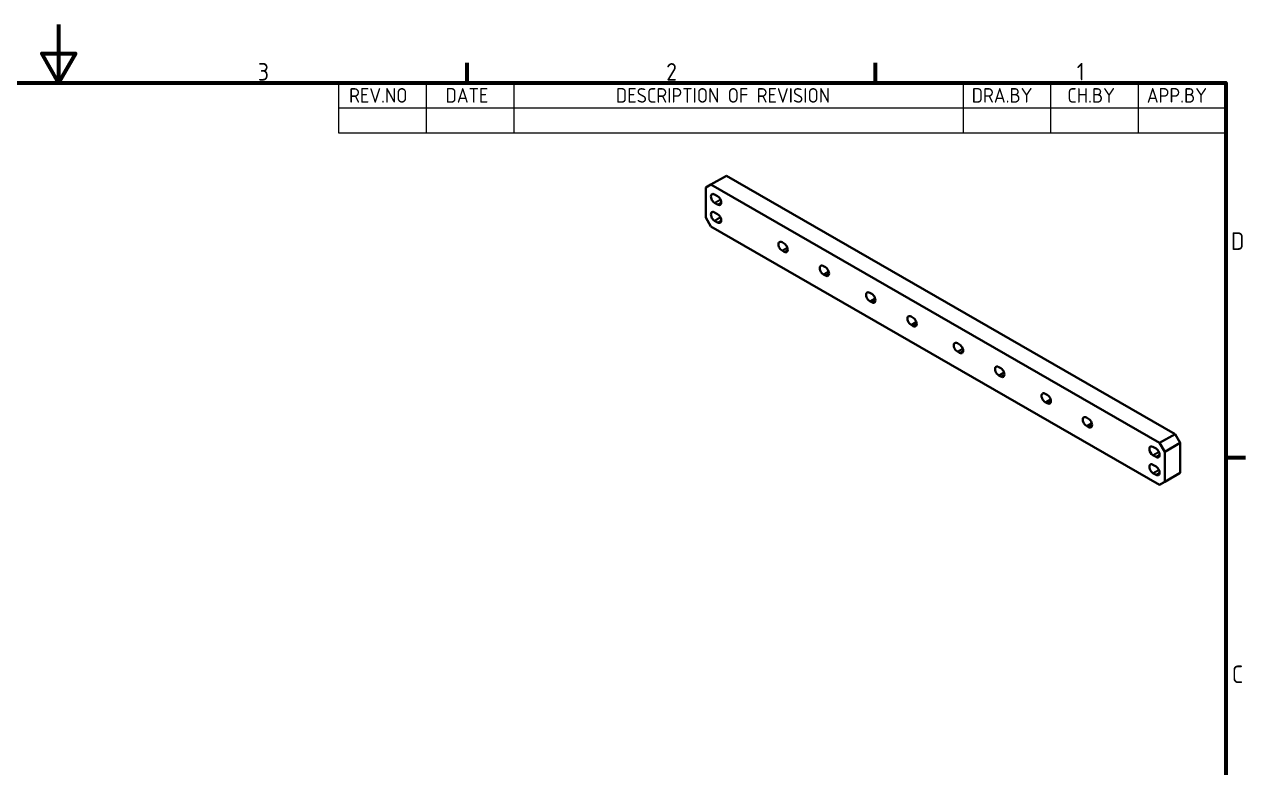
# Model space of a CAD drawing. Header units: millimetres. Extents: x 0 to 840, y 0 to 594.
# Drawn here: x 408.3 to 826.8, y 339.2 to 594 of the extents above; entities that cross this region are included whole.
import ezdxf

# ---------------------------------------------------------------- set-up
doc = ezdxf.new("R2010")
doc.units = ezdxf.units.MM
doc.header["$LTSCALE"] = 2
doc.layers.get('0').update_dxf_attribs({"color": 3, "lineweight": 25})
for name, color, linetype, lineweight in [('가시적인 것(ISO)', 3, 'Continuous', 40), ('가시적인 좁은 것(ISO)', 3, 'Continuous', 35), ('경계(ISO)', 7, 'Continuous', 70), ('기호(ISO)', 5, 'Continuous', 25)]:
    doc.layers.add(name, color=color, linetype=linetype, lineweight=lineweight)
doc.styles.add('ISO Proportiona M2B', font='isocp.shx')
doc.styles.add('문자 텍스트_M2B', font='isocp.shx')

# ---------------------------------------------------------------- blocks, each defined once
blk = doc.blocks.new('경계 Default Border')
at = {"layer": '경계(ISO)'}
for p, q in [((280, 287.0000076293945), (280, 290.4000091552734)), ((350, 287.0000076293945), (350, 290.4000091552734)), ((410, 222.7499961853027), (413.4000015258789, 222.7499961853027))]:
    blk.add_line(p, q, dxfattribs=at)
at = {"layer": '경계(ISO)', "flags": 128}
for points in [[(210, 297.0000076293945), (210, 287.0000076293945), (207.1132469177246, 292.0000076293945), (212.8867530822754, 292.0000076293945), (210, 287.0000076293945)], [(10, 10), (10, 287.0000076293945), (410, 287.0000076293945), (410, 10), (10, 10)]]:
    blk.add_lwpolyline(points, dxfattribs=at)
at = {"layer": '경계(ISO)', "color": 2, "char_height": 3.00000011920929, "attachment_point": 7, "style": '문자 텍스트_M2B'}
for s, insert in [('3', (244.1685395229535, 287.3713945155963)), ('2', (314.127739416884, 287.3713945155963)), ('1', (384.4860661041481, 287.4)), ('D', (410.878270202895, 258.3463944559917)), ('C', (411.0445395201643, 184.0963944559917))]:
    blk.add_mtext(s, dxfattribs=dict(at, insert=insert))
blk = doc.blocks.new('리비전 내역')
at = {"layer": '기호(ISO)'}
for p, q in [((258, 287.0000076293945), (410, 287.0000076293945)), ((258, 287.0000076293945), (258, 282.7200076293945)), ((273, 287.0000076293945), (273, 282.7200076293945)), ((288, 287.0000076293945), (288, 282.7200076293945)), ((365, 287.0000076293945), (365, 282.7200076293945)), ((380, 287.0000076293945), (380, 282.7200076293945)), ((395, 287.0000076293945), (395, 282.7200076293945)), ((410, 287.0000076293945), (410, 282.7200076293945)), ((258, 282.7200076293945), (410, 282.7200076293945)), ((258, 282.7200076293945), (258, 278.4400076293945)), ((273, 282.7200076293945), (273, 278.4400076293945)), ((288, 282.7200076293945), (288, 278.4400076293945)), ((365, 282.7200076293945), (365, 278.4400076293945)), ((380, 282.7200076293945), (380, 278.4400076293945)), ((395, 282.7200076293945), (395, 278.4400076293945)), ((410, 282.7200076293945), (410, 278.4400076293945)), ((258, 278.4400076293945), (410, 278.4400076293945))]:
    blk.add_line(p, q, dxfattribs=at)
at = {"layer": '기호(ISO)', "color": 2, "char_height": 2.5, "attachment_point": 7, "style": 'ISO Proportiona M2B'}
for s, insert in [('REV.NO', (259.7871163682308, 283.5831900503393)), ('DATE', (276.3142317728366, 283.5831900503393)), ('DESCRIPTION OF REVISION', (305.5070204333629, 283.5831900503393)), ('DRA.BY', (366.4757339553204, 283.5831900503393)), ('CH.BY', (382.8642915086117, 283.5831900503393)), ('APP.BY', (396.4777339604404, 283.5831900503393))]:
    blk.add_mtext(s, dxfattribs=dict(at, insert=insert))

msp = doc.modelspace()

# ---------------------------------------------------------------- linework, layer by layer
at = {"layer": '가시적인 것(ISO)'}
for p, q in [((643.5621566608417, 539.0657002023346), (648.86545751974, 542.1196680557775)), ((648.86545751974, 542.1196680557775), (802.6611824278369, 453.5546003059582)), ((641.794389707875, 538.039821674709), (643.5621566608417, 539.0657002023346)), ((641.794389707875, 527.8204826141772), (641.794389707875, 538.039821674709)), ((797.3578815689386, 450.5006324525152), (643.5621566608417, 539.0657002023346)), ((644.7995935279184, 535.6960795474599), (645.8602536996983, 535.0852859767715)), ((645.8602536996983, 532.2238710398226), (644.7995935279184, 532.834664610511)), ((643.5621566608417, 524.7586255175902), (641.794389707875, 527.8204826141772)), ((644.7995935279184, 529.5644761111408), (645.8602536996983, 528.9536825404524)), ((797.3578815689386, 436.1935577677707), (643.5621566608417, 524.7586255175902)), ((645.8602536996983, 526.0922676035035), (644.7995935279184, 526.7030611741919)), ((667.9573406117812, 519.2946182026035), (668.6644473929678, 518.8874224888111)), ((668.6644473929678, 516.0260075518622), (667.9573406117812, 516.4332032656545)), ((682.0994762355143, 511.1507039267579), (682.8065830167009, 510.7435082129657)), ((682.8065830167009, 507.8820932760168), (682.0994762355143, 508.2892889898091)), ((698.0093788122139, 501.9888003664318), (698.7164855934006, 501.5816046526396)), ((698.7164855934006, 498.7201897156906), (698.0093788122139, 499.1273854294829)), ((712.1515144359469, 493.8448860905863), (712.8586212171336, 493.4376903767941)), ((712.8586212171336, 490.5762754398452), (712.1515144359469, 490.9834711536374)), ((728.0614170126466, 484.6829825302602), (728.7685237938333, 484.2757868164679)), ((728.7685237938333, 481.414371879519), (728.0614170126466, 481.8215675933113)), ((742.2035526363798, 476.5390682544148), (742.9106594175663, 476.1318725406225)), ((742.9106594175663, 473.2704576036735), (742.2035526363798, 473.6776533174658)), ((758.1134552130794, 467.3771646940886), (758.820561994266, 466.9699689802963)), ((758.820561994266, 464.1085540433474), (758.1134552130794, 464.5157497571397)), ((772.2555908368124, 459.2332504182431), (772.9626976179991, 458.8260547044508)), ((772.9626976179991, 455.9646397675019), (772.2555908368124, 456.3718354812942)), ((802.6611824278369, 453.5546003059582), (797.3578815689386, 450.5006324525152)), ((804.4289493808036, 450.4927432093711), (802.6611824278369, 453.5546003059582)), ((795.059784530082, 449.1669903666019), (796.120444701862, 448.5561967959134)), ((797.3578815689386, 450.5006324525152), (799.1256485219053, 447.4387753559282)), ((799.1256485219053, 447.4387753559282), (804.4289493808036, 450.4927432093711)), ((804.4289493808036, 440.2734041488394), (804.4289493808036, 450.4927432093711)), ((796.120444701862, 445.6947818589645), (795.059784530082, 446.3055754296529)), ((799.1256485219053, 447.4387753559282), (799.1256485219053, 437.2194362953963)), ((795.059784530082, 443.0353869302827), (796.120444701862, 442.4245933595944)), ((796.120444701862, 439.5631784226455), (795.059784530082, 440.1739719933339)), ((804.4289493808036, 440.2734041488394), (799.1256485219053, 437.2194362953963)), ((802.6611824278369, 439.2475256212137), (804.4289493808036, 440.2734041488394)), ((797.3578815689386, 436.1935577677707), (802.6611824278369, 439.2475256212137)), ((799.1256485219053, 437.2194362953963), (797.3578815689386, 436.1935577677707))]:
    msp.add_line(p, q, dxfattribs=at)
for centre, major_axis, ratio, start_param in [((644.7995935279184, 534.2653720789854), (-0.8733063702726196, 1.516521013254111), 0.5780931159158104, 5.49972085220531), ((645.8602536996983, 533.6545785082969), (0.8733063702726199, -1.516521013254112), 0.5780931159158105, 5.49972085220531), ((644.7995935279184, 528.1337686426664), (-0.8733063702726201, 1.516521013254112), 0.5780931159158106, 5.49972085220531), ((645.8602536996983, 527.522975071978), (0.8733063702726196, -1.516521013254111), 0.5780931159158104, 5.49972085220531), ((667.9573406117812, 517.8639107341289), (-0.8733063702726178, 1.516521013254108), 0.5780931159158106, 5.49972085220531), ((668.6644473929678, 517.4567150203367), (0.8733063702726181, -1.516521013254108), 0.5780931159158106, 5.49972085220531), ((682.0994762355143, 509.7199964582835), (-0.8733063702726178, 1.516521013254107), 0.5780931159158105, 5.49972085220531), ((682.8065830167009, 509.3128007444912), (0.8733063702726181, -1.516521013254108), 0.5780931159158106, 5.49972085220531), ((698.0093788122139, 500.5580928979573), (-0.8733063702726178, 1.516521013254108), 0.5780931159158106, 5.49972085220531), ((698.7164855934006, 500.150897184165), (0.8733063702726178, -1.516521013254108), 0.5780931159158106, 5.49972085220531), ((712.1515144359469, 492.4141786221119), (-0.8733063702726177, 1.516521013254108), 0.5780931159158105, 5.49972085220531), ((712.8586212171336, 492.0069829083196), (0.8733063702726178, -1.516521013254108), 0.5780931159158106, 5.49972085220531), ((728.0614170126466, 483.2522750617857), (-0.8733063702726178, 1.516521013254108), 0.5780931159158106, 5.49972085220531), ((728.7685237938333, 482.8450793479934), (0.8733063702726178, -1.516521013254108), 0.5780931159158106, 5.49972085220531), ((742.2035526363798, 475.1083607859402), (-0.8733063702726177, 1.516521013254108), 0.5780931159158105, 5.49972085220531), ((742.9106594175663, 474.701165072148), (0.8733063702726178, -1.516521013254108), 0.5780931159158106, 5.49972085220531), ((758.1134552130794, 465.9464572256141), (-0.8733063702726178, 1.516521013254108), 0.5780931159158106, 5.49972085220531), ((758.820561994266, 465.5392615118218), (0.8733063702726181, -1.516521013254108), 0.5780931159158106, 5.49972085220531), ((772.2555908368124, 457.8025429497686), (-0.8733063702726178, 1.516521013254107), 0.5780931159158105, 5.49972085220531), ((772.9626976179991, 457.3953472359764), (0.8733063702726181, -1.516521013254108), 0.5780931159158106, 5.49972085220531), ((795.059784530082, 447.7362828981273), (-0.8733063702726208, 1.516521013254113), 0.5780931159158106, 5.499720852205311), ((796.120444701862, 447.125489327439), (0.8733063702726199, -1.516521013254112), 0.5780931159158105, 5.49972085220531), ((795.059784530082, 441.6046794618083), (-0.8733063702726178, 1.516521013254108), 0.5780931159158106, 5.49972085220531), ((796.120444701862, 440.9938858911199), (0.8733063702726199, -1.516521013254112), 0.5780931159158105, 5.49972085220531)]:
    msp.add_ellipse(centre, major_axis=major_axis, ratio=ratio, start_param=start_param, end_param=8.641313505795104, dxfattribs=at)
at = {"layer": '가시적인 좁은 것(ISO)'}
for p, q in [((644.7995935279184, 532.834664610511), (646.822665509666, 533.9996742831363)), ((645.8602536996983, 532.2238710398226), (647.0976813126687, 532.9364582098741)), ((644.7995935279184, 526.7030611741919), (646.822665509666, 527.8680708468172)), ((645.8602536996983, 526.0922676035035), (647.0976813126687, 526.804854773555)), ((667.9573406117812, 516.4332032656545), (669.7658388153664, 517.4746481174003)), ((668.6644473929678, 516.0260075518622), (669.9018750059382, 516.7385947219137)), ((682.0994762355143, 508.2892889898091), (683.9079744390995, 509.3307338415548)), ((682.8065830167009, 507.8820932760168), (684.0440106296712, 508.5946804460683)), ((698.0093788122139, 499.1273854294829), (699.8178770157992, 500.1688302812287)), ((698.7164855934006, 498.7201897156906), (699.953913206371, 499.4327768857421)), ((712.1515144359469, 490.9834711536374), (713.9600126395322, 492.0249160053833)), ((712.8586212171336, 490.5762754398452), (714.096048830104, 491.2888626098967)), ((728.0614170126466, 481.8215675933113), (729.8699152162318, 482.8630124450571)), ((728.7685237938333, 481.414371879519), (730.0059514068037, 482.1269590495705)), ((742.2035526363798, 473.6776533174658), (744.0120508399649, 474.7190981692116)), ((742.9106594175663, 473.2704576036735), (744.1480870305367, 473.9830447737251)), ((758.1134552130794, 464.5157497571397), (759.9219534166646, 465.5571946088855)), ((758.820561994266, 464.1085540433474), (760.0579896072363, 464.8211412133989)), ((772.2555908368124, 456.3718354812942), (774.0640890403977, 457.41328033304)), ((772.9626976179991, 455.9646397675019), (774.2001252309694, 456.6772269375534)), ((795.059784530082, 446.3055754296529), (797.0828565118296, 447.4705851022782)), ((796.120444701862, 445.6947818589645), (797.3578723148323, 446.407369029016)), ((795.059784530082, 440.1739719933339), (797.0828565118296, 441.3389816659591)), ((796.120444701862, 439.5631784226455), (797.3578723148323, 440.275765592697))]:
    msp.add_line(p, q, dxfattribs=at)

# ---------------------------------------------------------------- block references
at = {"xscale": 2, "yscale": 2, "zscale": 2}
msp.add_blockref('경계 Default Border', (0, 0), dxfattribs=at)
at = {"layer": '기호(ISO)', "xscale": 2, "yscale": 2, "zscale": 2}
msp.add_blockref('리비전 내역', (0, 0), dxfattribs=at)

doc.saveas('drawing.dxf')
